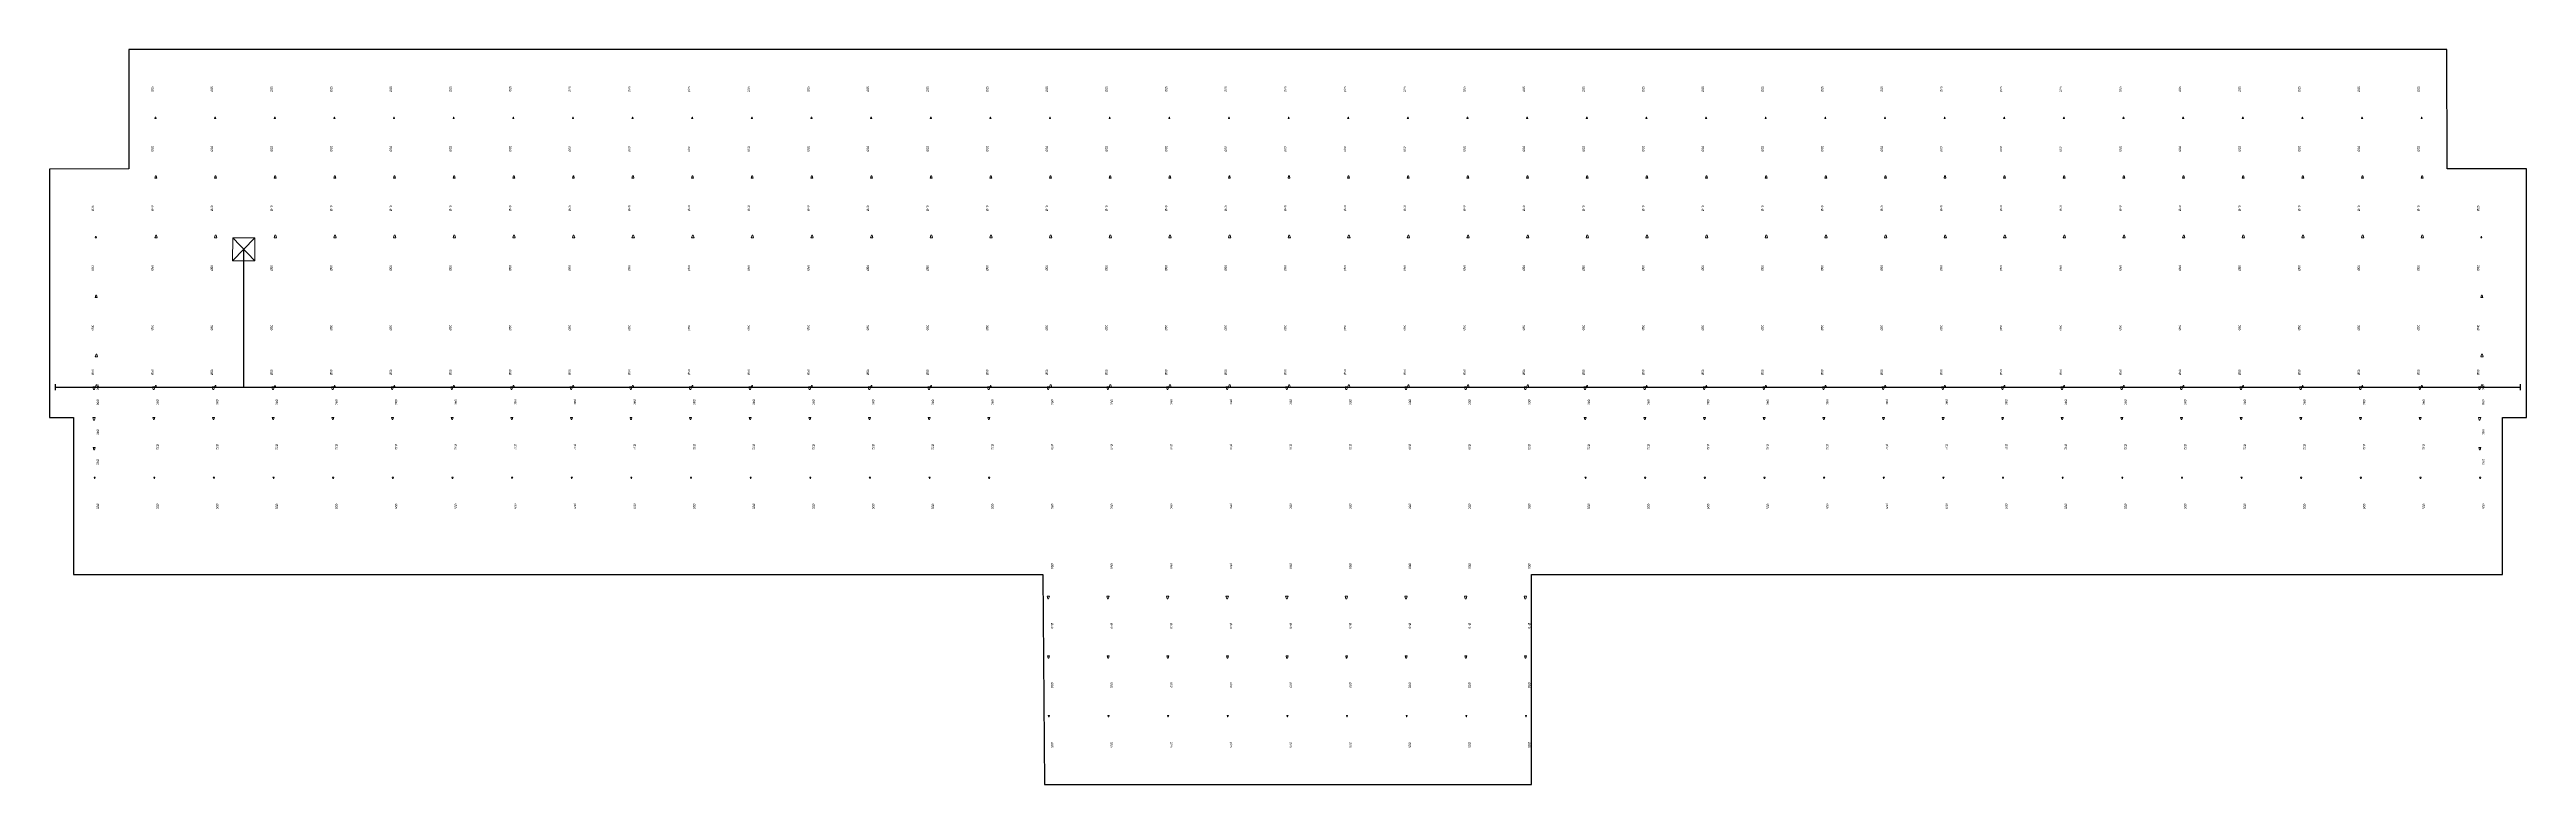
# Model space of a CAD drawing. Header units: millimetres. Extents: x 1706 to 534926, y -578380 to 27192.
# Drawn here: x 386936 to 511536, y -260735 to -223750 of the extents above; entities that cross this region are included whole.
import ezdxf

# ---------------------------------------------------------------- set-up
doc = ezdxf.new("R2010")
doc.units = ezdxf.units.MM
for name, color, linetype in [('floor boundary', 5, 'Continuous'), ('sprinkler - pipe branch labels', 7, 'Continuous'), ('sprinkler - pipe main', 1, 'Continuous'), ('sprinkler - pipe reducer', 30, 'Continuous')]:
    doc.layers.add(name, color=color, linetype=linetype)
doc.layers.add('McD-FIRE-SPRINKLER LINES', color=1, linetype='Continuous', lineweight=9)

# ---------------------------------------------------------------- blocks, each defined once
blk = doc.blocks.new('shaft')
at = {"layer": 'McD-FIRE-SPRINKLER LINES'}
blk.add_lwpolyline([(-550, 570), (-564, -585), (564, -585), (564, 584)], close=True, dxfattribs=at)
for points in [[(564, 584), (-564, -585)], [(-550, 570), (564, -585)]]:
    blk.add_lwpolyline(points, dxfattribs=at)
blk = doc.blocks.new('reducer')
at = {"layer": 'McD-FIRE-SPRINKLER LINES'}
blk.add_lwpolyline([(16, 55), (33, 55), (48, 0), (0, 0)], close=True, dxfattribs=at)

msp = doc.modelspace()

# ---------------------------------------------------------------- linework, layer by layer
at = {"layer": 'floor boundary'}
msp.add_lwpolyline([(390923.536, -223750.09), (390923.536, -229762.091), (386935.537, -229765.376), (386935.537, -242262.091), (388135.536, -242262.091), (388135.536, -250162.09), (436906.323, -250165.091), (436985.496, -260734.854), (461485.536, -260734.854), (461485.536, -250174.091), (510335.54, -250162.09), (510335.54, -242262.091), (511535.537, -242262.091), (511535.537, -229762.091), (507547.536, -229762.091), (507535.536, -223750.09)], close=True, dxfattribs=at)
at = {"layer": 'McD-FIRE-SPRINKLER LINES'}
msp.add_lwpolyline([(390923.536, -223750.09), (390923.536, -229762.091), (386935.537, -229765.376), (386935.537, -242262.091), (388135.536, -242262.091), (388135.536, -250162.09), (436906.323, -250165.091), (436985.496, -260734.854), (461485.536, -260734.854), (461485.536, -250174.091), (510335.54, -250162.09), (510335.54, -242262.091), (511535.537, -242262.091), (511535.537, -229762.091), (507547.536, -229762.091), (507535.536, -223750.09)], close=True, dxfattribs=at)
at = {"layer": 'sprinkler - pipe main'}
for points in [[(396697.933, -233804.672), (396697.933, -240742.472)], [(387235.537, -240892.472), (387235.537, -240592.472)], [(387235.537, -240742.472), (511235.537, -240742.472)], [(511235.537, -240892.472), (511235.537, -240592.472)]]:
    msp.add_lwpolyline(points, dxfattribs=at)

# ---------------------------------------------------------------- block references
at = {"layer": 'McD-FIRE-SPRINKLER LINES'}
msp.add_blockref('shaft', (396697.933, -233804.672), dxfattribs=at)
at = {"layer": 'sprinkler - pipe reducer', "color": 30}
for p, xscale, yscale, zscale in [((392235.537, -227222.472), 1.271941932564014, 1.271941932564014, 1.271941932564014), ((395235.537, -227222.472), 1.271941932564014, 1.271941932564014, 1.271941932564014), ((398235.537, -227222.472), 1.271941932564014, 1.271941932564014, 1.271941932564014), ((401235.537, -227222.472), 1.271941932564014, 1.271941932564014, 1.271941932564014), ((404235.537, -227222.472), 1.271941932564014, 1.271941932564014, 1.271941932564014), ((407235.537, -227222.472), 1.271941932564014, 1.271941932564014, 1.271941932564014), ((410235.537, -227222.472), 1.271941932564014, 1.271941932564014, 1.271941932564014), ((413235.537, -227222.472), 1.271941932564014, 1.271941932564014, 1.271941932564014), ((416235.537, -227222.472), 1.271941932564014, 1.271941932564014, 1.271941932564014), ((419235.537, -227222.472), 1.271941932564014, 1.271941932564014, 1.271941932564014), ((422235.537, -227222.472), 1.271941932564014, 1.271941932564014, 1.271941932564014), ((425235.537, -227222.472), 1.271941932564014, 1.271941932564014, 1.271941932564014), ((428235.537, -227222.472), 1.271941932564014, 1.271941932564014, 1.271941932564014), ((431235.537, -227222.472), 1.271941932564014, 1.271941932564014, 1.271941932564014), ((434235.537, -227222.472), 1.271941932564014, 1.271941932564014, 1.271941932564014), ((437235.537, -227222.472), 1.271941932564014, 1.271941932564014, 1.271941932564014), ((440235.537, -227222.472), 1.271941932564014, 1.271941932564014, 1.271941932564014), ((443235.537, -227222.472), 1.271941932564014, 1.271941932564014, 1.271941932564014), ((446235.537, -227222.472), 1.271941932564014, 1.271941932564014, 1.271941932564014), ((449235.537, -227222.472), 1.271941932564014, 1.271941932564014, 1.271941932564014), ((452235.537, -227222.472), 1.271941932564014, 1.271941932564014, 1.271941932564014), ((455235.537, -227222.472), 1.271941932564014, 1.271941932564014, 1.271941932564014), ((458235.537, -227222.472), 1.271941932564014, 1.271941932564014, 1.271941932564014), ((461235.537, -227222.472), 1.271941932564014, 1.271941932564014, 1.271941932564014), ((464235.537, -227222.472), 1.271941932564014, 1.271941932564014, 1.271941932564014), ((467235.537, -227222.472), 1.271941932564014, 1.271941932564014, 1.271941932564014), ((470235.537, -227222.472), 1.271941932564014, 1.271941932564014, 1.271941932564014), ((473235.537, -227222.472), 1.271941932564014, 1.271941932564014, 1.271941932564014), ((476235.537, -227222.472), 1.271941932564014, 1.271941932564014, 1.271941932564014), ((479235.537, -227222.472), 1.271941932564014, 1.271941932564014, 1.271941932564014), ((482235.537, -227222.472), 1.271941932564014, 1.271941932564014, 1.271941932564014), ((485235.537, -227222.472), 1.271941932564014, 1.271941932564014, 1.271941932564014), ((488235.537, -227222.472), 1.271941932564014, 1.271941932564014, 1.271941932564014), ((491235.537, -227222.472), 1.271941932564014, 1.271941932564014, 1.271941932564014), ((494235.537, -227222.472), 1.271941932564014, 1.271941932564014, 1.271941932564014), ((497235.537, -227222.472), 1.271941932564014, 1.271941932564014, 1.271941932564014), ((500235.537, -227222.472), 1.271941932564014, 1.271941932564014, 1.271941932564014), ((503235.537, -227222.472), 1.271941932564014, 1.271941932564014, 1.271941932564014), ((506235.537, -227222.472), 1.271941932564014, 1.271941932564014, 1.271941932564014), ((392235.537, -230222.472), 2.061508256296826, 2.061508256296826, 2.061508256296826), ((395235.537, -230222.472), 2.061508256296826, 2.061508256296826, 2.061508256296826), ((398235.537, -230222.472), 2.061508256296826, 2.061508256296826, 2.061508256296826), ((401235.537, -230222.472), 2.061508256296826, 2.061508256296826, 2.061508256296826), ((404235.537, -230222.472), 2.061508256296826, 2.061508256296826, 2.061508256296826), ((407235.537, -230222.472), 2.061508256296826, 2.061508256296826, 2.061508256296826), ((410235.537, -230222.472), 2.061508256296826, 2.061508256296826, 2.061508256296826), ((413235.537, -230222.472), 2.061508256296826, 2.061508256296826, 2.061508256296826), ((416235.537, -230222.472), 2.061508256296826, 2.061508256296826, 2.061508256296826), ((419235.537, -230222.472), 2.061508256296826, 2.061508256296826, 2.061508256296826), ((422235.537, -230222.472), 2.061508256296826, 2.061508256296826, 2.061508256296826), ((425235.537, -230222.472), 2.061508256296826, 2.061508256296826, 2.061508256296826), ((428235.537, -230222.472), 2.061508256296826, 2.061508256296826, 2.061508256296826), ((431235.537, -230222.472), 2.061508256296826, 2.061508256296826, 2.061508256296826), ((434235.537, -230222.472), 2.061508256296826, 2.061508256296826, 2.061508256296826), ((437235.537, -230222.472), 2.061508256296826, 2.061508256296826, 2.061508256296826), ((440235.537, -230222.472), 2.061508256296826, 2.061508256296826, 2.061508256296826), ((443235.537, -230222.472), 2.061508256296826, 2.061508256296826, 2.061508256296826), ((446235.537, -230222.472), 2.061508256296826, 2.061508256296826, 2.061508256296826), ((449235.537, -230222.472), 2.061508256296826, 2.061508256296826, 2.061508256296826), ((452235.537, -230222.472), 2.061508256296826, 2.061508256296826, 2.061508256296826), ((455235.537, -230222.472), 2.061508256296826, 2.061508256296826, 2.061508256296826), ((458235.537, -230222.472), 2.061508256296826, 2.061508256296826, 2.061508256296826), ((461235.537, -230222.472), 2.061508256296826, 2.061508256296826, 2.061508256296826), ((464235.537, -230222.472), 2.061508256296826, 2.061508256296826, 2.061508256296826), ((467235.537, -230222.472), 2.061508256296826, 2.061508256296826, 2.061508256296826), ((470235.537, -230222.472), 2.061508256296826, 2.061508256296826, 2.061508256296826), ((473235.537, -230222.472), 2.061508256296826, 2.061508256296826, 2.061508256296826), ((476235.537, -230222.472), 2.061508256296826, 2.061508256296826, 2.061508256296826), ((479235.537, -230222.472), 2.061508256296826, 2.061508256296826, 2.061508256296826), ((482235.537, -230222.472), 2.061508256296826, 2.061508256296826, 2.061508256296826), ((485235.537, -230222.472), 2.061508256296826, 2.061508256296826, 2.061508256296826), ((488235.537, -230222.472), 2.061508256296826, 2.061508256296826, 2.061508256296826), ((491235.537, -230222.472), 2.061508256296826, 2.061508256296826, 2.061508256296826), ((494235.537, -230222.472), 2.061508256296826, 2.061508256296826, 2.061508256296826), ((497235.537, -230222.472), 2.061508256296826, 2.061508256296826, 2.061508256296826), ((500235.537, -230222.472), 2.061508256296826, 2.061508256296826, 2.061508256296826), ((503235.537, -230222.472), 2.061508256296826, 2.061508256296826, 2.061508256296826), ((506235.537, -230222.472), 2.061508256296826, 2.061508256296826, 2.061508256296826), ((389235.537, -233222.472), 1.271941932564014, 1.271941932564014, 1.271941932564014), ((392235.537, -233222.472), 2.5, 2.5, 2.5), ((395235.537, -233222.472), 2.5, 2.5, 2.5), ((398235.537, -233222.472), 2.5, 2.5, 2.5), ((401235.537, -233222.472), 2.5, 2.5, 2.5), ((404235.537, -233222.472), 2.5, 2.5, 2.5), ((407235.537, -233222.472), 2.5, 2.5, 2.5), ((410235.537, -233222.472), 2.5, 2.5, 2.5), ((413235.537, -233222.472), 2.5, 2.5, 2.5), ((416235.537, -233222.472), 2.5, 2.5, 2.5), ((419235.537, -233222.472), 2.5, 2.5, 2.5), ((422235.537, -233222.472), 2.5, 2.5, 2.5), ((425235.537, -233222.472), 2.5, 2.5, 2.5), ((428235.537, -233222.472), 2.5, 2.5, 2.5), ((431235.537, -233222.472), 2.5, 2.5, 2.5), ((434235.537, -233222.472), 2.5, 2.5, 2.5), ((437235.537, -233222.472), 2.5, 2.5, 2.5), ((440235.537, -233222.472), 2.5, 2.5, 2.5), ((443235.537, -233222.472), 2.5, 2.5, 2.5), ((446235.537, -233222.472), 2.5, 2.5, 2.5), ((449235.537, -233222.472), 2.5, 2.5, 2.5), ((452235.537, -233222.472), 2.5, 2.5, 2.5), ((455235.537, -233222.472), 2.5, 2.5, 2.5), ((458235.537, -233222.472), 2.5, 2.5, 2.5), ((461235.537, -233222.472), 2.5, 2.5, 2.5), ((464235.537, -233222.472), 2.5, 2.5, 2.5), ((467235.537, -233222.472), 2.5, 2.5, 2.5), ((470235.537, -233222.472), 2.5, 2.5, 2.5), ((473235.537, -233222.472), 2.5, 2.5, 2.5), ((476235.537, -233222.472), 2.5, 2.5, 2.5), ((479235.537, -233222.472), 2.5, 2.5, 2.5), ((482235.537, -233222.472), 2.5, 2.5, 2.5), ((485235.537, -233222.472), 2.5, 2.5, 2.5), ((488235.537, -233222.472), 2.5, 2.5, 2.5), ((491235.537, -233222.472), 2.5, 2.5, 2.5), ((494235.537, -233222.472), 2.5, 2.5, 2.5), ((497235.537, -233222.472), 2.5, 2.5, 2.5), ((500235.537, -233222.472), 2.5, 2.5, 2.5), ((503235.537, -233222.472), 2.5, 2.5, 2.5), ((506235.537, -233222.472), 2.5, 2.5, 2.5), ((509235.537, -233222.472), 1.271941932564014, 1.271941932564014, 1.271941932564014), ((389235.537, -236222.472), 2.061508256296826, 2.061508256296826, 2.061508256296826), ((509235.537, -236222.472), 2.061508256296826, 2.061508256296826, 2.061508256296826), ((389235.537, -239222.472), 2.5, 2.5, 2.5), ((509235.537, -239222.472), 2.5, 2.5, 2.5), ((389235.537, -240762.472), 2.5, 2.5, 2.5), ((392235.537, -240762.472), 1.765756799923288, 1.765756799923288, 1.765756799923288), ((395235.537, -240762.472), 1.765756799923288, 1.765756799923288, 1.765756799923288), ((398235.537, -240762.472), 1.765756799923288, 1.765756799923288, 1.765756799923288), ((401235.537, -240762.472), 1.765756799923288, 1.765756799923288, 1.765756799923288), ((404235.537, -240762.472), 1.765756799923288, 1.765756799923288, 1.765756799923288), ((407235.537, -240762.472), 1.765756799923288, 1.765756799923288, 1.765756799923288), ((410235.537, -240762.472), 1.765756799923288, 1.765756799923288, 1.765756799923288), ((413235.537, -240762.472), 1.765756799923288, 1.765756799923288, 1.765756799923288), ((416235.537, -240762.472), 1.765756799923288, 1.765756799923288, 1.765756799923288), ((419235.537, -240762.472), 1.765756799923288, 1.765756799923288, 1.765756799923288), ((422235.537, -240762.472), 1.765756799923288, 1.765756799923288, 1.765756799923288), ((425235.537, -240762.472), 1.765756799923288, 1.765756799923288, 1.765756799923288), ((428235.537, -240762.472), 1.765756799923288, 1.765756799923288, 1.765756799923288), ((431235.537, -240762.472), 1.765756799923288, 1.765756799923288, 1.765756799923288), ((434235.537, -240762.472), 1.765756799923288, 1.765756799923288, 1.765756799923288), ((437235.537, -240762.472), 2.5, 2.5, 2.5), ((440235.537, -240762.472), 2.5, 2.5, 2.5), ((443235.537, -240762.472), 2.5, 2.5, 2.5), ((446235.537, -240762.472), 2.5, 2.5, 2.5), ((449235.537, -240762.472), 2.5, 2.5, 2.5), ((452235.537, -240762.472), 2.5, 2.5, 2.5), ((455235.537, -240762.472), 2.5, 2.5, 2.5), ((458235.537, -240762.472), 2.5, 2.5, 2.5), ((461235.537, -240762.472), 2.5, 2.5, 2.5), ((464235.537, -240762.472), 1.765756799923288, 1.765756799923288, 1.765756799923288), ((467235.537, -240762.472), 1.765756799923288, 1.765756799923288, 1.765756799923288), ((470235.537, -240762.472), 1.765756799923288, 1.765756799923288, 1.765756799923288), ((473235.537, -240762.472), 1.765756799923288, 1.765756799923288, 1.765756799923288), ((476235.537, -240762.472), 1.765756799923288, 1.765756799923288, 1.765756799923288), ((479235.537, -240762.472), 1.765756799923288, 1.765756799923288, 1.765756799923288), ((482235.537, -240762.472), 1.765756799923288, 1.765756799923288, 1.765756799923288), ((485235.537, -240762.472), 1.765756799923288, 1.765756799923288, 1.765756799923288), ((488235.537, -240762.472), 1.765756799923288, 1.765756799923288, 1.765756799923288), ((491235.537, -240762.472), 1.765756799923288, 1.765756799923288, 1.765756799923288), ((494235.537, -240762.472), 1.765756799923288, 1.765756799923288, 1.765756799923288), ((497235.537, -240762.472), 1.765756799923288, 1.765756799923288, 1.765756799923288), ((500235.537, -240762.472), 1.765756799923288, 1.765756799923288, 1.765756799923288), ((503235.537, -240762.472), 1.765756799923288, 1.765756799923288, 1.765756799923288), ((506235.537, -240762.472), 1.765756799923288, 1.765756799923288, 1.765756799923288), ((509235.537, -240762.472), 2.5, 2.5, 2.5)]:
    msp.add_blockref('reducer', p, dxfattribs=dict(at, xscale=xscale, yscale=yscale, zscale=zscale))
at = {"layer": 'sprinkler - pipe reducer', "color": 30, "rotation": 180}
for p, xscale, yscale, zscale in [((389235.537, -240722.472), 2.5, 2.5, 2.5), ((392235.537, -240722.472), 2.5, 2.5, 2.5), ((395235.537, -240722.472), 2.5, 2.5, 2.5), ((398235.537, -240722.472), 2.5, 2.5, 2.5), ((401235.537, -240722.472), 2.5, 2.5, 2.5), ((404235.537, -240722.472), 2.5, 2.5, 2.5), ((407235.537, -240722.472), 2.5, 2.5, 2.5), ((410235.537, -240722.472), 2.5, 2.5, 2.5), ((413235.537, -240722.472), 2.5, 2.5, 2.5), ((416235.537, -240722.472), 2.5, 2.5, 2.5), ((419235.537, -240722.472), 2.5, 2.5, 2.5), ((422235.537, -240722.472), 2.5, 2.5, 2.5), ((425235.537, -240722.472), 2.5, 2.5, 2.5), ((428235.537, -240722.472), 2.5, 2.5, 2.5), ((431235.537, -240722.472), 2.5, 2.5, 2.5), ((434235.537, -240722.472), 2.5, 2.5, 2.5), ((437235.537, -240722.472), 2.5, 2.5, 2.5), ((440235.537, -240722.472), 2.5, 2.5, 2.5), ((443235.537, -240722.472), 2.5, 2.5, 2.5), ((446235.537, -240722.472), 2.5, 2.5, 2.5), ((449235.537, -240722.472), 2.5, 2.5, 2.5), ((452235.537, -240722.472), 2.5, 2.5, 2.5), ((455235.537, -240722.472), 2.5, 2.5, 2.5), ((458235.537, -240722.472), 2.5, 2.5, 2.5), ((461235.537, -240722.472), 2.5, 2.5, 2.5), ((464235.537, -240722.472), 2.5, 2.5, 2.5), ((467235.537, -240722.472), 2.5, 2.5, 2.5), ((470235.537, -240722.472), 2.5, 2.5, 2.5), ((473235.537, -240722.472), 2.5, 2.5, 2.5), ((476235.537, -240722.472), 2.5, 2.5, 2.5), ((479235.537, -240722.472), 2.5, 2.5, 2.5), ((482235.537, -240722.472), 2.5, 2.5, 2.5), ((485235.537, -240722.472), 2.5, 2.5, 2.5), ((488235.537, -240722.472), 2.5, 2.5, 2.5), ((491235.537, -240722.472), 2.5, 2.5, 2.5), ((494235.537, -240722.472), 2.5, 2.5, 2.5), ((497235.537, -240722.472), 2.5, 2.5, 2.5), ((500235.537, -240722.472), 2.5, 2.5, 2.5), ((503235.537, -240722.472), 2.5, 2.5, 2.5), ((506235.537, -240722.472), 2.5, 2.5, 2.5), ((509235.537, -240722.472), 2.5, 2.5, 2.5), ((389235.537, -242262.472), 2.5, 2.5, 2.5), ((392235.537, -242262.472), 2.061508256296826, 2.061508256296826, 2.061508256296826), ((395235.537, -242262.472), 2.061508256296826, 2.061508256296826, 2.061508256296826), ((398235.537, -242262.472), 2.061508256296826, 2.061508256296826, 2.061508256296826), ((401235.537, -242262.472), 2.061508256296826, 2.061508256296826, 2.061508256296826), ((404235.537, -242262.472), 2.061508256296826, 2.061508256296826, 2.061508256296826), ((407235.537, -242262.472), 2.061508256296826, 2.061508256296826, 2.061508256296826), ((410235.537, -242262.472), 2.061508256296826, 2.061508256296826, 2.061508256296826), ((413235.537, -242262.472), 2.061508256296826, 2.061508256296826, 2.061508256296826), ((416235.537, -242262.472), 2.061508256296826, 2.061508256296826, 2.061508256296826), ((419235.537, -242262.472), 2.061508256296826, 2.061508256296826, 2.061508256296826), ((422235.537, -242262.472), 2.061508256296826, 2.061508256296826, 2.061508256296826), ((425235.537, -242262.472), 2.061508256296826, 2.061508256296826, 2.061508256296826), ((428235.537, -242262.472), 2.061508256296826, 2.061508256296826, 2.061508256296826), ((431235.537, -242262.472), 2.061508256296826, 2.061508256296826, 2.061508256296826), ((434235.537, -242262.472), 2.061508256296826, 2.061508256296826, 2.061508256296826), ((464235.537, -242262.472), 2.061508256296826, 2.061508256296826, 2.061508256296826), ((467235.537, -242262.472), 2.061508256296826, 2.061508256296826, 2.061508256296826), ((470235.537, -242262.472), 2.061508256296826, 2.061508256296826, 2.061508256296826), ((473235.537, -242262.472), 2.061508256296826, 2.061508256296826, 2.061508256296826), ((476235.537, -242262.472), 2.061508256296826, 2.061508256296826, 2.061508256296826), ((479235.537, -242262.472), 2.061508256296826, 2.061508256296826, 2.061508256296826), ((482235.537, -242262.472), 2.061508256296826, 2.061508256296826, 2.061508256296826), ((485235.537, -242262.472), 2.061508256296826, 2.061508256296826, 2.061508256296826), ((488235.537, -242262.472), 2.061508256296826, 2.061508256296826, 2.061508256296826), ((491235.537, -242262.472), 2.061508256296826, 2.061508256296826, 2.061508256296826), ((494235.537, -242262.472), 2.061508256296826, 2.061508256296826, 2.061508256296826), ((497235.537, -242262.472), 2.061508256296826, 2.061508256296826, 2.061508256296826), ((500235.537, -242262.472), 2.061508256296826, 2.061508256296826, 2.061508256296826), ((503235.537, -242262.472), 2.061508256296826, 2.061508256296826, 2.061508256296826), ((506235.537, -242262.472), 2.061508256296826, 2.061508256296826, 2.061508256296826), ((509235.537, -242262.472), 2.5, 2.5, 2.5), ((389235.537, -243782.091), 2.061508256296826, 2.061508256296826, 2.061508256296826), ((509235.537, -243782.091), 2.061508256296826, 2.061508256296826, 2.061508256296826), ((389235.537, -245262.472), 1.271941932564014, 1.271941932564014, 1.271941932564014), ((392235.537, -245262.472), 1.271941932564014, 1.271941932564014, 1.271941932564014), ((395235.537, -245262.472), 1.271941932564014, 1.271941932564014, 1.271941932564014), ((398235.537, -245262.472), 1.271941932564014, 1.271941932564014, 1.271941932564014), ((401235.537, -245262.472), 1.271941932564014, 1.271941932564014, 1.271941932564014), ((404235.537, -245262.472), 1.271941932564014, 1.271941932564014, 1.271941932564014), ((407235.537, -245262.472), 1.271941932564014, 1.271941932564014, 1.271941932564014), ((410235.537, -245262.472), 1.271941932564014, 1.271941932564014, 1.271941932564014), ((413235.537, -245262.472), 1.271941932564014, 1.271941932564014, 1.271941932564014), ((416235.537, -245262.472), 1.271941932564014, 1.271941932564014, 1.271941932564014), ((419235.537, -245262.472), 1.271941932564014, 1.271941932564014, 1.271941932564014), ((422235.537, -245262.472), 1.271941932564014, 1.271941932564014, 1.271941932564014), ((425235.537, -245262.472), 1.271941932564014, 1.271941932564014, 1.271941932564014), ((428235.537, -245262.472), 1.271941932564014, 1.271941932564014, 1.271941932564014), ((431235.537, -245262.472), 1.271941932564014, 1.271941932564014, 1.271941932564014), ((434235.537, -245262.472), 1.271941932564014, 1.271941932564014, 1.271941932564014), ((464235.537, -245262.472), 1.271941932564014, 1.271941932564014, 1.271941932564014), ((467235.537, -245262.472), 1.271941932564014, 1.271941932564014, 1.271941932564014), ((470235.537, -245262.472), 1.271941932564014, 1.271941932564014, 1.271941932564014), ((473235.537, -245262.472), 1.271941932564014, 1.271941932564014, 1.271941932564014), ((476235.537, -245262.472), 1.271941932564014, 1.271941932564014, 1.271941932564014), ((479235.537, -245262.472), 1.271941932564014, 1.271941932564014, 1.271941932564014), ((482235.537, -245262.472), 1.271941932564014, 1.271941932564014, 1.271941932564014), ((485235.537, -245262.472), 1.271941932564014, 1.271941932564014, 1.271941932564014), ((488235.537, -245262.472), 1.271941932564014, 1.271941932564014, 1.271941932564014), ((491235.537, -245262.472), 1.271941932564014, 1.271941932564014, 1.271941932564014), ((494235.537, -245262.472), 1.271941932564014, 1.271941932564014, 1.271941932564014), ((497235.537, -245262.472), 1.271941932564014, 1.271941932564014, 1.271941932564014), ((500235.537, -245262.472), 1.271941932564014, 1.271941932564014, 1.271941932564014), ((503235.537, -245262.472), 1.271941932564014, 1.271941932564014, 1.271941932564014), ((506235.537, -245262.472), 1.271941932564014, 1.271941932564014, 1.271941932564014), ((509235.537, -245262.472), 1.271941932564014, 1.271941932564014, 1.271941932564014), ((437235.537, -251262.472), 2.5, 2.5, 2.5), ((440235.537, -251262.472), 2.5, 2.5, 2.5), ((443235.537, -251262.472), 2.5, 2.5, 2.5), ((446235.537, -251262.472), 2.5, 2.5, 2.5), ((449235.537, -251262.472), 2.5, 2.5, 2.5), ((452235.537, -251262.472), 2.5, 2.5, 2.5), ((455235.537, -251262.472), 2.5, 2.5, 2.5), ((458235.537, -251262.472), 2.5, 2.5, 2.5), ((461235.537, -251262.472), 2.5, 2.5, 2.5), ((437235.537, -254262.472), 2.061508256296826, 2.061508256296826, 2.061508256296826), ((440235.537, -254262.472), 2.061508256296826, 2.061508256296826, 2.061508256296826), ((443235.537, -254262.472), 2.061508256296826, 2.061508256296826, 2.061508256296826), ((446235.537, -254262.472), 2.061508256296826, 2.061508256296826, 2.061508256296826), ((449235.537, -254262.472), 2.061508256296826, 2.061508256296826, 2.061508256296826), ((452235.537, -254262.472), 2.061508256296826, 2.061508256296826, 2.061508256296826), ((455235.537, -254262.472), 2.061508256296826, 2.061508256296826, 2.061508256296826), ((458235.537, -254262.472), 2.061508256296826, 2.061508256296826, 2.061508256296826), ((461235.537, -254262.472), 2.061508256296826, 2.061508256296826, 2.061508256296826), ((437235.537, -257262.472), 1.271941932564014, 1.271941932564014, 1.271941932564014), ((440235.537, -257262.472), 1.271941932564014, 1.271941932564014, 1.271941932564014), ((443235.537, -257262.472), 1.271941932564014, 1.271941932564014, 1.271941932564014), ((446235.537, -257262.472), 1.271941932564014, 1.271941932564014, 1.271941932564014), ((449235.537, -257262.472), 1.271941932564014, 1.271941932564014, 1.271941932564014), ((452235.537, -257262.472), 1.271941932564014, 1.271941932564014, 1.271941932564014), ((455235.537, -257262.472), 1.271941932564014, 1.271941932564014, 1.271941932564014), ((458235.537, -257262.472), 1.271941932564014, 1.271941932564014, 1.271941932564014), ((461235.537, -257262.472), 1.271941932564014, 1.271941932564014, 1.271941932564014)]:
    msp.add_blockref('reducer', p, dxfattribs=dict(at, xscale=xscale, yscale=yscale, zscale=zscale))

# ---------------------------------------------------------------- texts
at = {"layer": 'sprinkler - pipe branch labels', "char_height": 110, "attachment_point": 5}
for s, insert, rotation in [('Ø25', (392105.537, -225742.472), 90), ('Ø25', (395105.537, -225742.472), 90), ('Ø25', (398105.537, -225742.472), 90), ('Ø25', (401105.537, -225742.472), 90), ('Ø25', (404105.537, -225742.472), 90), ('Ø25', (407105.537, -225742.472), 90), ('Ø25', (410105.537, -225742.472), 90), ('Ø25', (413105.537, -225742.472), 90), ('Ø25', (416105.537, -225742.472), 90), ('Ø25', (419105.537, -225742.472), 90), ('Ø25', (422105.537, -225742.472), 90), ('Ø25', (425105.537, -225742.472), 90), ('Ø25', (428105.537, -225742.472), 90), ('Ø25', (431105.537, -225742.472), 90), ('Ø25', (434105.537, -225742.472), 90), ('Ø25', (437105.537, -225742.472), 90), ('Ø25', (440105.537, -225742.472), 90), ('Ø25', (443105.537, -225742.472), 90), ('Ø25', (446105.537, -225742.472), 90), ('Ø25', (449105.537, -225742.472), 90), ('Ø25', (452105.537, -225742.472), 90), ('Ø25', (455105.537, -225742.472), 90), ('Ø25', (458105.537, -225742.472), 90), ('Ø25', (461105.537, -225742.472), 90), ('Ø25', (464105.537, -225742.472), 90), ('Ø25', (467105.537, -225742.472), 90), ('Ø25', (470105.537, -225742.472), 90), ('Ø25', (473105.537, -225742.472), 90), ('Ø25', (476105.537, -225742.472), 90), ('Ø25', (479105.537, -225742.472), 90), ('Ø25', (482105.537, -225742.472), 90), ('Ø25', (485105.537, -225742.472), 90), ('Ø25', (488105.537, -225742.472), 90), ('Ø25', (491105.537, -225742.472), 90), ('Ø25', (494105.537, -225742.472), 90), ('Ø25', (497105.537, -225742.472), 90), ('Ø25', (500105.537, -225742.472), 90), ('Ø25', (503105.537, -225742.472), 90), ('Ø25', (506105.537, -225742.472), 90), ('Ø32', (392105.537, -228742.472), 90), ('Ø32', (395105.537, -228742.472), 90), ('Ø32', (398105.537, -228742.472), 90), ('Ø32', (401105.537, -228742.472), 90), ('Ø32', (404105.537, -228742.472), 90), ('Ø32', (407105.537, -228742.472), 90), ('Ø32', (410105.537, -228742.472), 90), ('Ø32', (413105.537, -228742.472), 90), ('Ø32', (416105.537, -228742.472), 90), ('Ø32', (419105.537, -228742.472), 90), ('Ø32', (422105.537, -228742.472), 90), ('Ø32', (425105.537, -228742.472), 90), ('Ø32', (428105.537, -228742.472), 90), ('Ø32', (431105.537, -228742.472), 90), ('Ø32', (434105.537, -228742.472), 90), ('Ø32', (437105.537, -228742.472), 90), ('Ø32', (440105.537, -228742.472), 90), ('Ø32', (443105.537, -228742.472), 90), ('Ø32', (446105.537, -228742.472), 90), ('Ø32', (449105.537, -228742.472), 90), ('Ø32', (452105.537, -228742.472), 90), ('Ø32', (455105.537, -228742.472), 90), ('Ø32', (458105.537, -228742.472), 90), ('Ø32', (461105.537, -228742.472), 90), ('Ø32', (464105.537, -228742.472), 90), ('Ø32', (467105.537, -228742.472), 90), ('Ø32', (470105.537, -228742.472), 90), ('Ø32', (473105.537, -228742.472), 90), ('Ø32', (476105.537, -228742.472), 90), ('Ø32', (479105.537, -228742.472), 90), ('Ø32', (482105.537, -228742.472), 90), ('Ø32', (485105.537, -228742.472), 90), ('Ø32', (488105.537, -228742.472), 90), ('Ø32', (491105.537, -228742.472), 90), ('Ø32', (494105.537, -228742.472), 90), ('Ø32', (497105.537, -228742.472), 90), ('Ø32', (500105.537, -228742.472), 90), ('Ø32', (503105.537, -228742.472), 90), ('Ø32', (506105.537, -228742.472), 90), ('Ø25', (389105.537, -231742.472), 90), ('Ø40', (392105.537, -231742.472), 90), ('Ø40', (395105.537, -231742.472), 90), ('Ø40', (398105.537, -231742.472), 90), ('Ø40', (401105.537, -231742.472), 90), ('Ø40', (404105.537, -231742.472), 90), ('Ø40', (407105.537, -231742.472), 90), ('Ø40', (410105.537, -231742.472), 90), ('Ø40', (413105.537, -231742.472), 90), ('Ø40', (416105.537, -231742.472), 90), ('Ø40', (419105.537, -231742.472), 90), ('Ø40', (422105.537, -231742.472), 90), ('Ø40', (425105.537, -231742.472), 90), ('Ø40', (428105.537, -231742.472), 90), ('Ø40', (431105.537, -231742.472), 90), ('Ø40', (434105.537, -231742.472), 90), ('Ø40', (437105.537, -231742.472), 90), ('Ø40', (440105.537, -231742.472), 90), ('Ø40', (443105.537, -231742.472), 90), ('Ø40', (446105.537, -231742.472), 90), ('Ø40', (449105.537, -231742.472), 90), ('Ø40', (452105.537, -231742.472), 90), ('Ø40', (455105.537, -231742.472), 90), ('Ø40', (458105.537, -231742.472), 90), ('Ø40', (461105.537, -231742.472), 90), ('Ø40', (464105.537, -231742.472), 90), ('Ø40', (467105.537, -231742.472), 90), ('Ø40', (470105.537, -231742.472), 90), ('Ø40', (473105.537, -231742.472), 90), ('Ø40', (476105.537, -231742.472), 90), ('Ø40', (479105.537, -231742.472), 90), ('Ø40', (482105.537, -231742.472), 90), ('Ø40', (485105.537, -231742.472), 90), ('Ø40', (488105.537, -231742.472), 90), ('Ø40', (491105.537, -231742.472), 90), ('Ø40', (494105.537, -231742.472), 90), ('Ø40', (497105.537, -231742.472), 90), ('Ø40', (500105.537, -231742.472), 90), ('Ø40', (503105.537, -231742.472), 90), ('Ø40', (506105.537, -231742.472), 90), ('Ø25', (509105.537, -231742.472), 90), ('Ø32', (389105.537, -234742.472), 90), ('Ø50', (392105.537, -234742.472), 90), ('Ø50', (395105.537, -234742.472), 90), ('Ø50', (398105.537, -234742.472), 90), ('Ø50', (401105.537, -234742.472), 90), ('Ø50', (404105.537, -234742.472), 90), ('Ø50', (407105.537, -234742.472), 90), ('Ø50', (410105.537, -234742.472), 90), ('Ø50', (413105.537, -234742.472), 90), ('Ø50', (416105.537, -234742.472), 90), ('Ø50', (419105.537, -234742.472), 90), ('Ø50', (422105.537, -234742.472), 90), ('Ø50', (425105.537, -234742.472), 90), ('Ø50', (428105.537, -234742.472), 90), ('Ø50', (431105.537, -234742.472), 90), ('Ø50', (434105.537, -234742.472), 90), ('Ø50', (437105.537, -234742.472), 90), ('Ø50', (440105.537, -234742.472), 90), ('Ø50', (443105.537, -234742.472), 90), ('Ø50', (446105.537, -234742.472), 90), ('Ø50', (449105.537, -234742.472), 90), ('Ø50', (452105.537, -234742.472), 90), ('Ø50', (455105.537, -234742.472), 90), ('Ø50', (458105.537, -234742.472), 90), ('Ø50', (461105.537, -234742.472), 90), ('Ø50', (464105.537, -234742.472), 90), ('Ø50', (467105.537, -234742.472), 90), ('Ø50', (470105.537, -234742.472), 90), ('Ø50', (473105.537, -234742.472), 90), ('Ø50', (476105.537, -234742.472), 90), ('Ø50', (479105.537, -234742.472), 90), ('Ø50', (482105.537, -234742.472), 90), ('Ø50', (485105.537, -234742.472), 90), ('Ø50', (488105.537, -234742.472), 90), ('Ø50', (491105.537, -234742.472), 90), ('Ø50', (494105.537, -234742.472), 90), ('Ø50', (497105.537, -234742.472), 90), ('Ø50', (500105.537, -234742.472), 90), ('Ø50', (503105.537, -234742.472), 90), ('Ø50', (506105.537, -234742.472), 90), ('Ø32', (509105.537, -234742.472), 90), ('Ø40', (389105.537, -237742.472), 90), ('Ø50', (392105.537, -237742.472), 90), ('Ø50', (395105.537, -237742.472), 90), ('Ø50', (398105.537, -237742.472), 90), ('Ø50', (401105.537, -237742.472), 90), ('Ø50', (404105.537, -237742.472), 90), ('Ø50', (407105.537, -237742.472), 90), ('Ø50', (410105.537, -237742.472), 90), ('Ø50', (413105.537, -237742.472), 90), ('Ø50', (416105.537, -237742.472), 90), ('Ø50', (419105.537, -237742.472), 90), ('Ø50', (422105.537, -237742.472), 90), ('Ø50', (425105.537, -237742.472), 90), ('Ø50', (428105.537, -237742.472), 90), ('Ø50', (431105.537, -237742.472), 90), ('Ø50', (434105.537, -237742.472), 90), ('Ø50', (437105.537, -237742.472), 90), ('Ø50', (440105.537, -237742.472), 90), ('Ø50', (443105.537, -237742.472), 90), ('Ø50', (446105.537, -237742.472), 90), ('Ø50', (449105.537, -237742.472), 90), ('Ø50', (452105.537, -237742.472), 90), ('Ø50', (455105.537, -237742.472), 90), ('Ø50', (458105.537, -237742.472), 90), ('Ø50', (461105.537, -237742.472), 90), ('Ø50', (464105.537, -237742.472), 90), ('Ø50', (467105.537, -237742.472), 90), ('Ø50', (470105.537, -237742.472), 90), ('Ø50', (473105.537, -237742.472), 90), ('Ø50', (476105.537, -237742.472), 90), ('Ø50', (479105.537, -237742.472), 90), ('Ø50', (482105.537, -237742.472), 90), ('Ø50', (485105.537, -237742.472), 90), ('Ø50', (488105.537, -237742.472), 90), ('Ø50', (491105.537, -237742.472), 90), ('Ø50', (494105.537, -237742.472), 90), ('Ø50', (497105.537, -237742.472), 90), ('Ø50', (500105.537, -237742.472), 90), ('Ø50', (503105.537, -237742.472), 90), ('Ø50', (506105.537, -237742.472), 90), ('Ø40', (509105.537, -237742.472), 90), ('Ø50', (389105.537, -239992.472), 90), ('Ø50', (392105.537, -239992.472), 90), ('Ø50', (395105.537, -239992.472), 90), ('Ø50', (398105.537, -239992.472), 90), ('Ø50', (401105.537, -239992.472), 90), ('Ø50', (404105.537, -239992.472), 90), ('Ø50', (407105.537, -239992.472), 90), ('Ø50', (410105.537, -239992.472), 90), ('Ø50', (413105.537, -239992.472), 90), ('Ø50', (416105.537, -239992.472), 90), ('Ø50', (419105.537, -239992.472), 90), ('Ø50', (422105.537, -239992.472), 90), ('Ø50', (425105.537, -239992.472), 90), ('Ø50', (428105.537, -239992.472), 90), ('Ø50', (431105.537, -239992.472), 90), ('Ø50', (434105.537, -239992.472), 90), ('Ø50', (437105.537, -239992.472), 90), ('Ø50', (440105.537, -239992.472), 90), ('Ø50', (443105.537, -239992.472), 90), ('Ø50', (446105.537, -239992.472), 90), ('Ø50', (449105.537, -239992.472), 90), ('Ø50', (452105.537, -239992.472), 90), ('Ø50', (455105.537, -239992.472), 90), ('Ø50', (458105.537, -239992.472), 90), ('Ø50', (461105.537, -239992.472), 90), ('Ø50', (464105.537, -239992.472), 90), ('Ø50', (467105.537, -239992.472), 90), ('Ø50', (470105.537, -239992.472), 90), ('Ø50', (473105.537, -239992.472), 90), ('Ø50', (476105.537, -239992.472), 90), ('Ø50', (479105.537, -239992.472), 90), ('Ø50', (482105.537, -239992.472), 90), ('Ø50', (485105.537, -239992.472), 90), ('Ø50', (488105.537, -239992.472), 90), ('Ø50', (491105.537, -239992.472), 90), ('Ø50', (494105.537, -239992.472), 90), ('Ø50', (497105.537, -239992.472), 90), ('Ø50', (500105.537, -239992.472), 90), ('Ø50', (503105.537, -239992.472), 90), ('Ø50', (506105.537, -239992.472), 90), ('Ø50', (509105.537, -239992.472), 90), ('Ø50', (389365.537, -240752.281), 270), ('Ø50', (389365.537, -241502.281), 270), ('Ø40', (392365.537, -241492.472), 270), ('Ø40', (395365.537, -241492.472), 270), ('Ø40', (398365.537, -241492.472), 270), ('Ø40', (401365.537, -241492.472), 270), ('Ø40', (404365.537, -241492.472), 270), ('Ø40', (407365.537, -241492.472), 270), ('Ø40', (410365.537, -241492.472), 270), ('Ø40', (413365.537, -241492.472), 270), ('Ø40', (416365.537, -241492.472), 270), ('Ø40', (419365.537, -241492.472), 270), ('Ø40', (422365.537, -241492.472), 270), ('Ø40', (425365.537, -241492.472), 270), ('Ø40', (428365.537, -241492.472), 270), ('Ø40', (431365.537, -241492.472), 270), ('Ø40', (434365.537, -241492.472), 270), ('Ø50', (437365.537, -241492.472), 270), ('Ø50', (440365.537, -241492.472), 270), ('Ø50', (443365.537, -241492.472), 270), ('Ø50', (446365.537, -241492.472), 270), ('Ø50', (449365.537, -241492.472), 270), ('Ø50', (452365.537, -241492.472), 270), ('Ø50', (455365.537, -241492.472), 270), ('Ø50', (458365.537, -241492.472), 270), ('Ø50', (461365.537, -241492.472), 270), ('Ø40', (464365.537, -241492.472), 270), ('Ø40', (467365.537, -241492.472), 270), ('Ø40', (470365.537, -241492.472), 270), ('Ø40', (473365.537, -241492.472), 270), ('Ø40', (476365.537, -241492.472), 270), ('Ø40', (479365.537, -241492.472), 270), ('Ø40', (482365.537, -241492.472), 270), ('Ø40', (485365.537, -241492.472), 270), ('Ø40', (488365.537, -241492.472), 270), ('Ø40', (491365.537, -241492.472), 270), ('Ø40', (494365.537, -241492.472), 270), ('Ø40', (497365.537, -241492.472), 270), ('Ø40', (500365.537, -241492.472), 270), ('Ø40', (503365.537, -241492.472), 270), ('Ø40', (506365.537, -241492.472), 270), ('Ø50', (509365.537, -240752.281), 270), ('Ø50', (509365.537, -241502.281), 270), ('Ø40', (389365.537, -243002.281), 270), ('Ø40', (509365.537, -243002.281), 270), ('Ø32', (392365.537, -243742.472), 270), ('Ø32', (395365.537, -243742.472), 270), ('Ø32', (398365.537, -243742.472), 270), ('Ø32', (401365.537, -243742.472), 270), ('Ø32', (404365.537, -243742.472), 270), ('Ø32', (407365.537, -243742.472), 270), ('Ø32', (410365.537, -243742.472), 270), ('Ø32', (413365.537, -243742.472), 270), ('Ø32', (416365.537, -243742.472), 270), ('Ø32', (419365.537, -243742.472), 270), ('Ø32', (422365.537, -243742.472), 270), ('Ø32', (425365.537, -243742.472), 270), ('Ø32', (428365.537, -243742.472), 270), ('Ø32', (431365.537, -243742.472), 270), ('Ø32', (434365.537, -243742.472), 270), ('Ø50', (437365.537, -243742.472), 270), ('Ø50', (440365.537, -243742.472), 270), ('Ø50', (443365.537, -243742.472), 270), ('Ø50', (446365.537, -243742.472), 270), ('Ø50', (449365.537, -243742.472), 270), ('Ø50', (452365.537, -243742.472), 270), ('Ø50', (455365.537, -243742.472), 270), ('Ø50', (458365.537, -243742.472), 270), ('Ø50', (461365.537, -243742.472), 270), ('Ø32', (464365.537, -243742.472), 270), ('Ø32', (467365.537, -243742.472), 270), ('Ø32', (470365.537, -243742.472), 270), ('Ø32', (473365.537, -243742.472), 270), ('Ø32', (476365.537, -243742.472), 270), ('Ø32', (479365.537, -243742.472), 270), ('Ø32', (482365.537, -243742.472), 270), ('Ø32', (485365.537, -243742.472), 270), ('Ø32', (488365.537, -243742.472), 270), ('Ø32', (491365.537, -243742.472), 270), ('Ø32', (494365.537, -243742.472), 270), ('Ø32', (497365.537, -243742.472), 270), ('Ø32', (500365.537, -243742.472), 270), ('Ø32', (503365.537, -243742.472), 270), ('Ø32', (506365.537, -243742.472), 270), ('Ø32', (389365.537, -244502.281), 270), ('Ø32', (509365.537, -244502.281), 270), ('Ø25', (389365.537, -246742.472), 270), ('Ø25', (392365.537, -246742.472), 270), ('Ø25', (395365.537, -246742.472), 270), ('Ø25', (398365.537, -246742.472), 270), ('Ø25', (401365.537, -246742.472), 270), ('Ø25', (404365.537, -246742.472), 270), ('Ø25', (407365.537, -246742.472), 270), ('Ø25', (410365.537, -246742.472), 270), ('Ø25', (413365.537, -246742.472), 270), ('Ø25', (416365.537, -246742.472), 270), ('Ø25', (419365.537, -246742.472), 270), ('Ø25', (422365.537, -246742.472), 270), ('Ø25', (425365.537, -246742.472), 270), ('Ø25', (428365.537, -246742.472), 270), ('Ø25', (431365.537, -246742.472), 270), ('Ø25', (434365.537, -246742.472), 270), ('Ø50', (437365.537, -246742.472), 270), ('Ø50', (440365.537, -246742.472), 270), ('Ø50', (443365.537, -246742.472), 270), ('Ø50', (446365.537, -246742.472), 270), ('Ø50', (449365.537, -246742.472), 270), ('Ø50', (452365.537, -246742.472), 270), ('Ø50', (455365.537, -246742.472), 270), ('Ø50', (458365.537, -246742.472), 270), ('Ø50', (461365.537, -246742.472), 270), ('Ø25', (464365.537, -246742.472), 270), ('Ø25', (467365.537, -246742.472), 270), ('Ø25', (470365.537, -246742.472), 270), ('Ø25', (473365.537, -246742.472), 270), ('Ø25', (476365.537, -246742.472), 270), ('Ø25', (479365.537, -246742.472), 270), ('Ø25', (482365.537, -246742.472), 270), ('Ø25', (485365.537, -246742.472), 270), ('Ø25', (488365.537, -246742.472), 270), ('Ø25', (491365.537, -246742.472), 270), ('Ø25', (494365.537, -246742.472), 270), ('Ø25', (497365.537, -246742.472), 270), ('Ø25', (500365.537, -246742.472), 270), ('Ø25', (503365.537, -246742.472), 270), ('Ø25', (506365.537, -246742.472), 270), ('Ø25', (509365.537, -246742.472), 270), ('Ø50', (437365.537, -249742.472), 270), ('Ø50', (440365.537, -249742.472), 270), ('Ø50', (443365.537, -249742.472), 270), ('Ø50', (446365.537, -249742.472), 270), ('Ø50', (449365.537, -249742.472), 270), ('Ø50', (452365.537, -249742.472), 270), ('Ø50', (455365.537, -249742.472), 270), ('Ø50', (458365.537, -249742.472), 270), ('Ø50', (461365.537, -249742.472), 270), ('Ø40', (437365.537, -252742.472), 270), ('Ø40', (440365.537, -252742.472), 270), ('Ø40', (443365.537, -252742.472), 270), ('Ø40', (446365.537, -252742.472), 270), ('Ø40', (449365.537, -252742.472), 270), ('Ø40', (452365.537, -252742.472), 270), ('Ø40', (455365.537, -252742.472), 270), ('Ø40', (458365.537, -252742.472), 270), ('Ø40', (461365.537, -252742.472), 270), ('Ø32', (437365.537, -255742.472), 270), ('Ø32', (440365.537, -255742.472), 270), ('Ø32', (443365.537, -255742.472), 270), ('Ø32', (446365.537, -255742.472), 270), ('Ø32', (449365.537, -255742.472), 270), ('Ø32', (452365.537, -255742.472), 270), ('Ø32', (455365.537, -255742.472), 270), ('Ø32', (458365.537, -255742.472), 270), ('Ø32', (461365.537, -255742.472), 270), ('Ø25', (437365.537, -258742.472), 270), ('Ø25', (440365.537, -258742.472), 270), ('Ø25', (443365.537, -258742.472), 270), ('Ø25', (446365.537, -258742.472), 270), ('Ø25', (449365.537, -258742.472), 270), ('Ø25', (452365.537, -258742.472), 270), ('Ø25', (455365.537, -258742.472), 270), ('Ø25', (458365.537, -258742.472), 270), ('Ø25', (461365.537, -258742.472), 270)]:
    msp.add_mtext(s, dxfattribs=dict(at, insert=insert, rotation=rotation))

doc.saveas('drawing.dxf')
